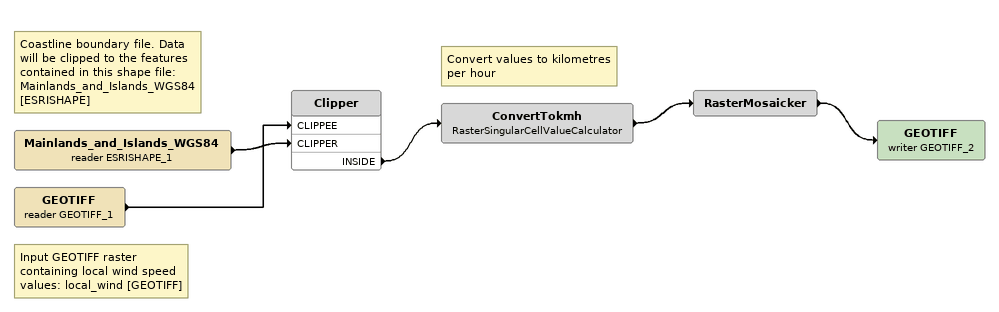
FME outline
Note: Coastline boundary file. Data will be clipped to the features contained in this shape file: Mainlands_and_Islands_WGS84 [ESRISHAPE]
Mainlands_and_Islands_WGS84 (reader ESRISHAPE_1)
    -> Clipper [CLIPPER]
Note: Input GEOTIFF raster containing local wind speed values: local_wind [GEOTIFF]
GEOTIFF (reader GEOTIFF_1)
    -> Clipper [CLIPPEE]
Clipper
    INSIDE -> ConvertTokmh
Note: Convert values to kilometres per hour
ConvertTokmh: RasterSingularCellValueCalculator
    -> RasterMosaicker
RasterMosaicker
    -> GEOTIFF (writer GEOTIFF_2)
GEOTIFF (writer GEOTIFF_2)
